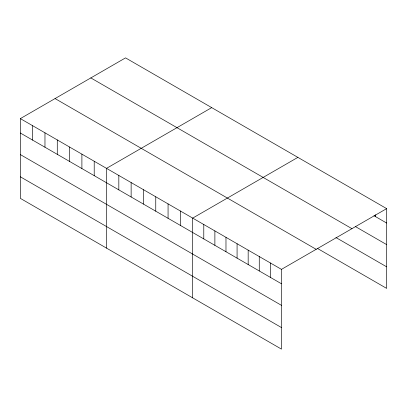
<?xml version="1.0" encoding="UTF-8"?>
<svg xmlns="http://www.w3.org/2000/svg" width="407" height="407" viewBox="0 0 407 407"><rect width="100%" height="100%" fill="white"/><g stroke="black" fill="none" stroke-linecap="round" stroke-linejoin="round"><path stroke-width="0.61" d="M20.35 118.61L281.466 269.363L281.466 349.12L20.35 198.367L20.35 118.61L125.534 57.88L386.65 208.633L386.65 288.39L317.424 248.423M211.701 107.631L106.517 168.356L106.517 248.112M297.868 157.382L192.689 218.106L192.689 297.863M281.466 269.363L386.65 208.633M373.967 215.72L386.65 223.046M355.474 226.607L386.65 244.607M90.822 77.92L351.938 228.678M335.917 237.535L386.65 266.824M55.062 98.57L316.178 249.323M20.35 133.018L281.466 283.771M20.35 154.584L281.466 305.336M20.35 176.801L281.466 327.554M375.554 214.759L375.554 216.636M270.37 262.958L270.37 277.365M259.269 256.547L259.269 270.955M248.173 250.142L248.173 264.55M237.078 243.737L237.078 258.145M225.977 237.327L225.977 251.735M214.881 230.922L214.881 245.329M203.785 224.511L203.785 238.924M180.377 210.999L180.377 225.407M168.066 203.892L168.066 218.3M155.759 196.785L155.759 211.192M143.447 189.677L143.447 204.085M131.135 182.57L131.135 196.983M118.829 175.463L118.829 189.876M94.21 161.248L94.21 175.661M81.899 154.146L81.899 168.554M69.587 147.039L69.587 161.447M57.28 139.932L57.28 154.339M44.968 132.824L44.968 147.232M32.662 125.717L32.662 140.125"/></g></svg>
